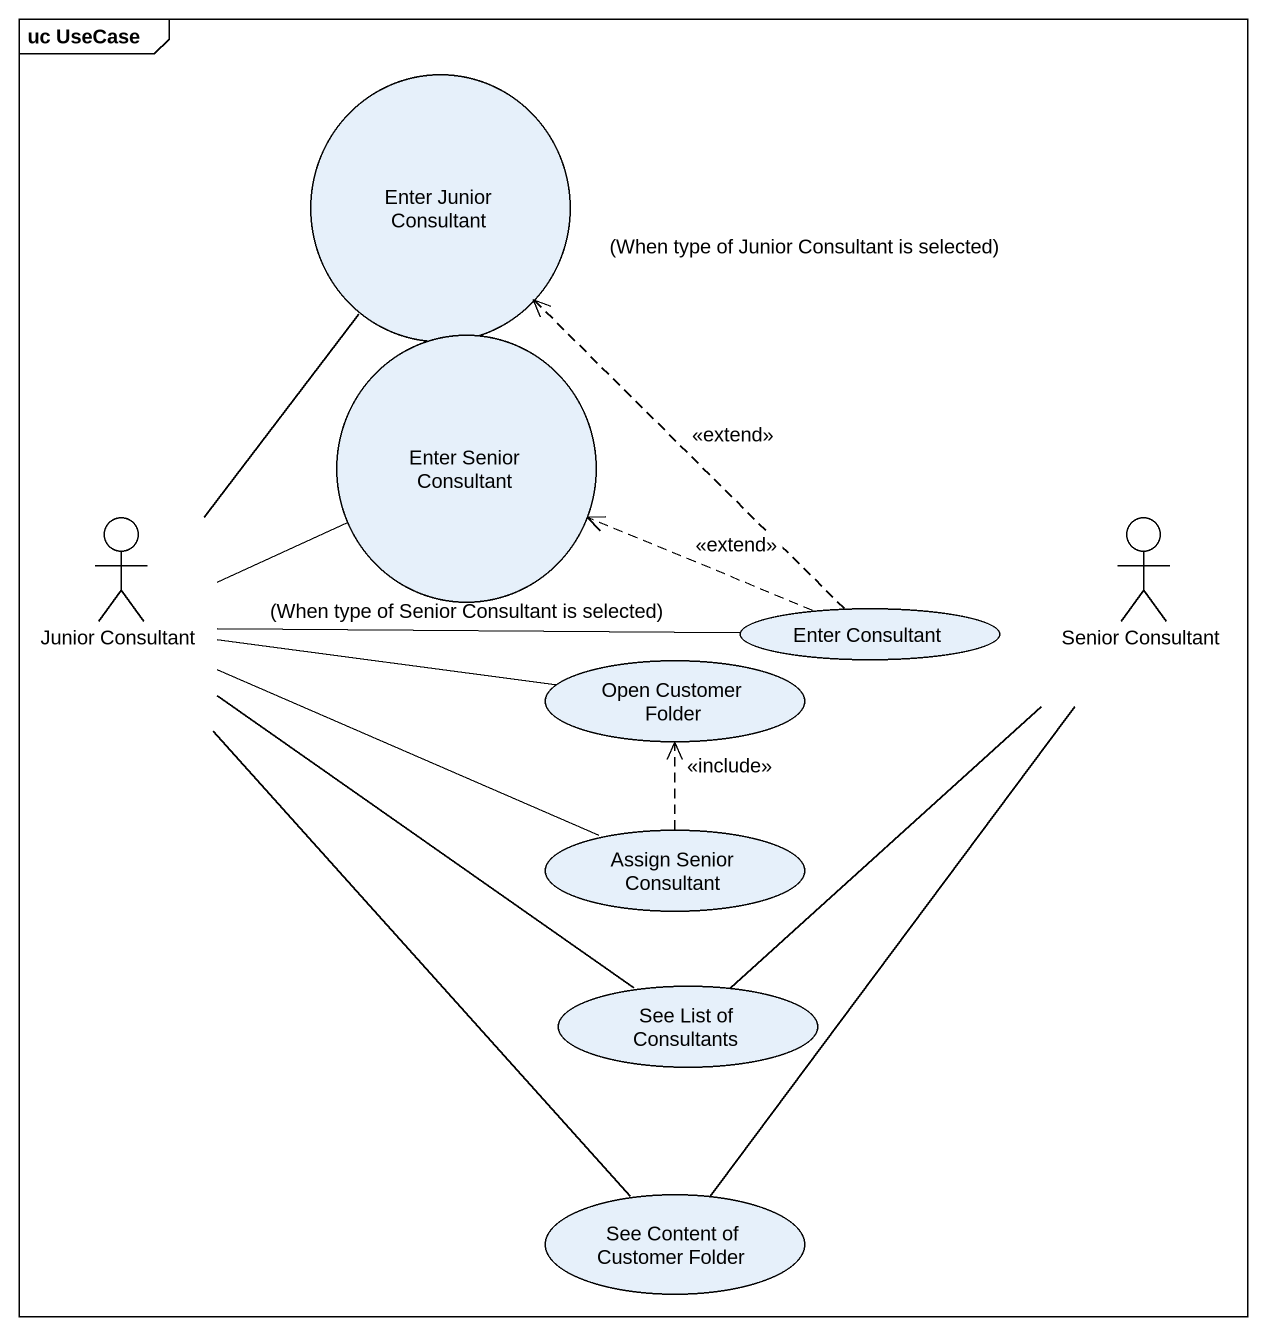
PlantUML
@startuml
mainframe uc UseCase
usecase "Enter Junior Consultant" as Enter_Junior_Consultant
usecase "Enter Senior Consultant" as Enter_Senior_Consultant
actor "Junior Consultant" as Junior_Consultant
actor "Senior Consultant" as Senior_Consultant
usecase "Open Customer Folder" as Open_Customer_Folder
usecase "Enter Consultant" as Enter_Consultant
usecase "Assign Senior Consultant" as Assign_Senior_Consultant
usecase "See List of Consultants" as See_List_of_Consultants
usecase "See Content of Customer Folder" as See_Content_of_Customer
Junior_Consultant -up- Enter_Junior_Consultant
Junior_Consultant -right- Enter_Senior_Consultant
Junior_Consultant -right- Open_Customer_Folder
Junior_Consultant -right- Enter_Consultant
Junior_Consultant -right- Assign_Senior_Consultant
Junior_Consultant -- See_List_of_Consultants
Junior_Consultant -- See_Content_of_Customer
Senior_Consultant -- See_List_of_Consultants
Senior_Consultant -- See_Content_of_Customer
Enter_Consultant .up.> Enter_Junior_Consultant : (When type of Junior Consultant is selected)\n<<extend>>
Enter_Consultant .left.> Enter_Senior_Consultant : <<extend>>\n(When type of Senior Consultant is selected)
Assign_Senior_Consultant .up.> Open_Customer_Folder : <<include>>
@enduml
